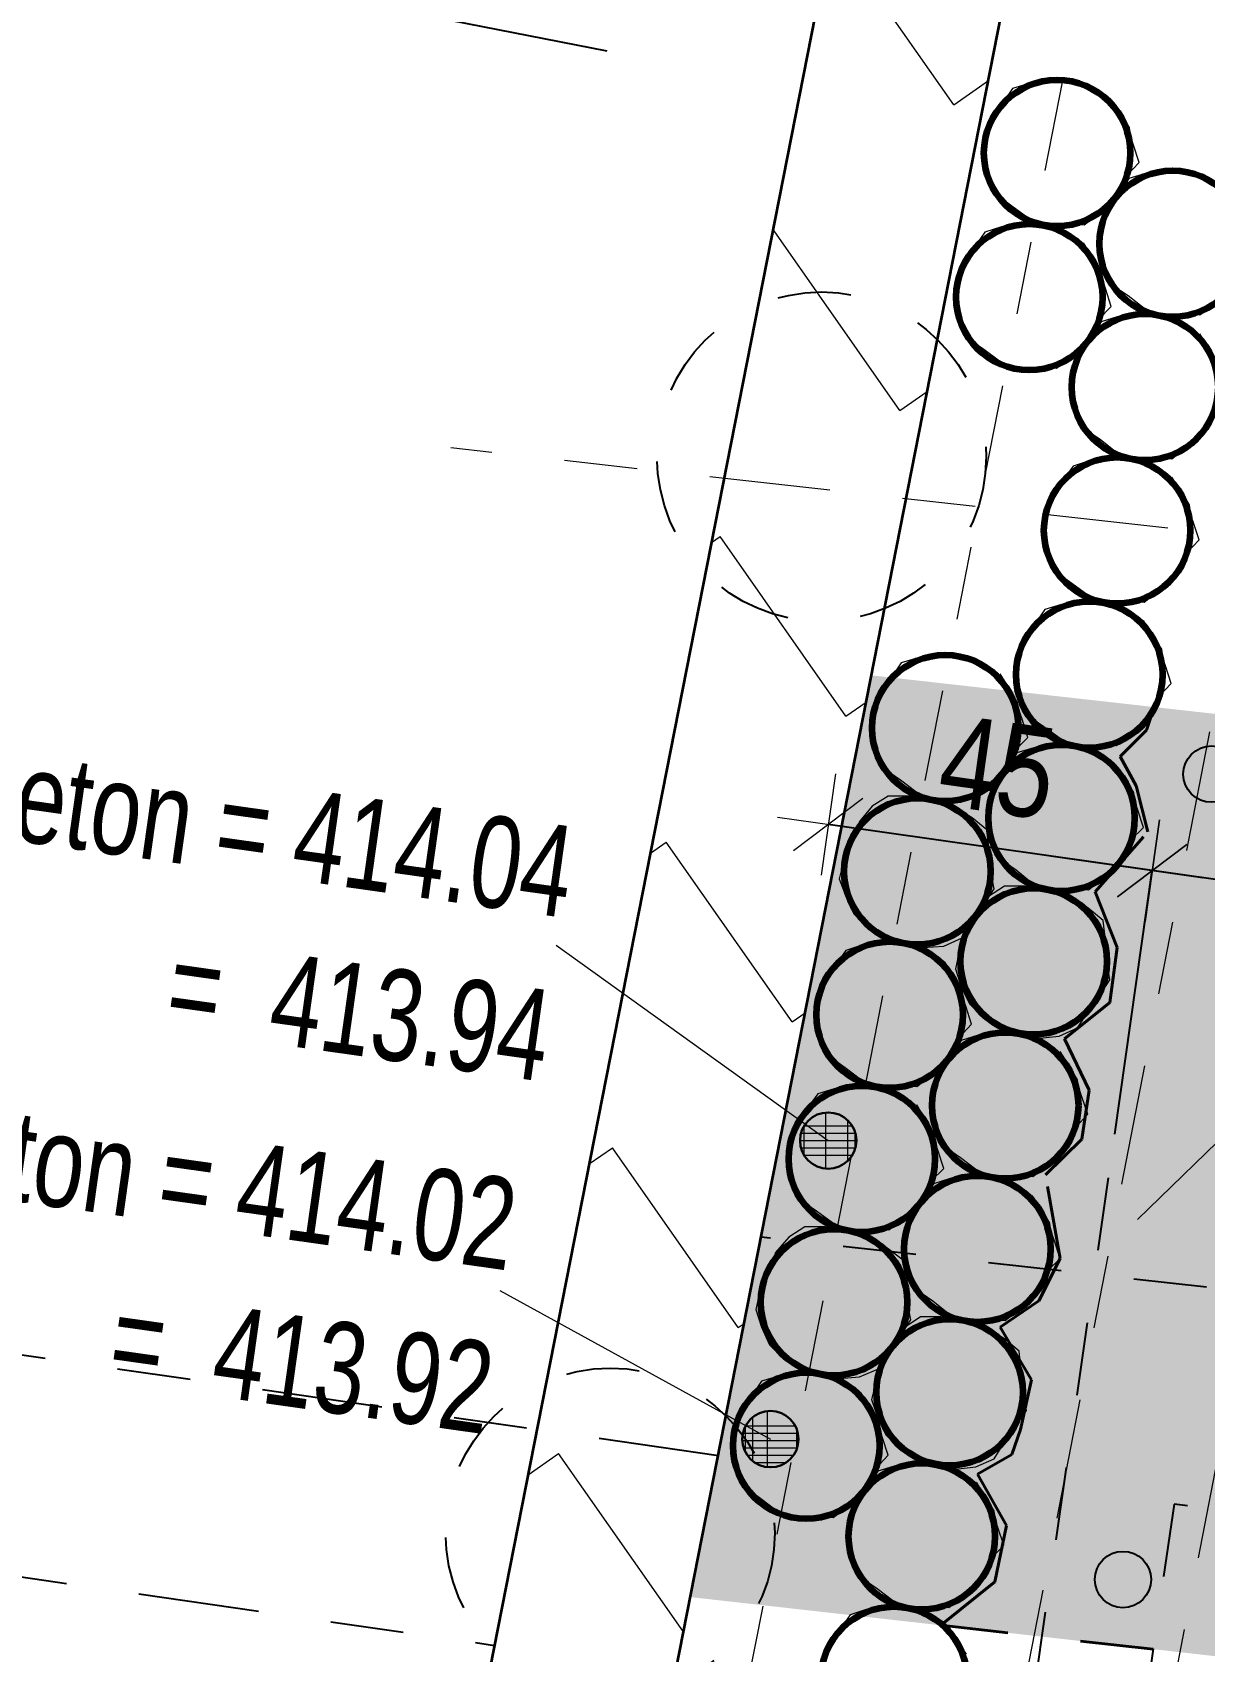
# Model space of a CAD drawing. Header units: metres. Extents: x 2681086.2 to 2681125.9, y 1225431.9 to 1225460.7.
# Drawn here: x 2681094.461 to 2681096.064, y 1225446.319 to 1225448.533 of the extents above; entities that cross this region are included whole.
import ezdxf

# ---------------------------------------------------------------- set-up
doc = ezdxf.new("R2010")
doc.units = ezdxf.units.M
doc.header["$PDMODE"] = 65
for name, pattern in [('ALL_S17', [0.025, 0, -0.025]), ('AUSGEZOGEN', [0]), ('GETRENNT2_S10', [0.255, 0.125, -0.065, 0, -0.065]), ('STRICHLINIE_S4', [0.165, 0.125, -0.04]), ('STRICHPUNKT2_S11', [0.245, 0.165, -0.04, 0, -0.04]), ('VERDECKT2_S2', [0.09, 0.05, -0.04])]:
    doc.linetypes.add(name, pattern=pattern)
for name, color, linetype, lineweight in [('__4Kan_Schmutz_proj_Schraffur', 11, 'AUSGEZOGEN', 13), ('Beton Ansicht', 252, 'AUSGEZOGEN', 25), ('Beton geschnitten', 8, 'AUSGEZOGEN', 25), ('Beton verdeckt hinten', 252, 'GETRENNT2_S10', 18), ('Beton verdeckt vorne', 252, 'STRICHLINIE_S4', 25), ('Design', 250, 'AUSGEZOGEN', 18), ('Standard', 7, 'AUSGEZOGEN', 13), ('Vermassung Schnitte', 7, 'AUSGEZOGEN', 18)]:
    doc.layers.add(name, color=color, linetype=linetype, lineweight=lineweight)
doc.styles.add('ARIAL', font='arial.ttf')
doc.dimstyles.new('DIMSTYLE_3', dxfattribs={"dimtxt": 0.125, "dimasz": 0.25, "dimexe": 0, "dimexo": 0, "dimgap": 0.0625, "dimtad": 2, "dimrnd": 0.005, "dimzin": 4, "dimdsep": 46, "dimtxsty": 'ARIAL', "dimblk1": 'ALL_ML_PFEIL', "dimblk2": 'ALL_ML_PFEIL', "dimsah": 1, "dimcen": 0, "dimclrd": 7, "dimclre": 7, "dimclrt": 7, "dimadec": 0, "dimazin": 0, "dimtfac": 1, "dimtdec": 0, "dimtix": 1, "dimtmove": 2, "dimatfit": 3, "dimfxl": 0, "dimtzin": 0, "dimlwd": 0, "dimlwe": 18, "dimarcsym": 0})
doc.dimstyles.new('DIMSTYLE_6', dxfattribs={"dimtxt": 0.125, "dimasz": 0.14, "dimexe": 0, "dimexo": 0, "dimgap": 0.0625, "dimtad": 2, "dimdec": 1, "dimlfac": 100, "dimrnd": 0.5, "dimzin": 4, "dimdsep": 46, "dimtxsty": 'ARIAL', "dimblk1": 'ALL_ML_STRICH', "dimblk2": 'ALL_ML_STRICH', "dimsah": 1, "dimcen": 0, "dimclrd": 7, "dimclre": 7, "dimclrt": 7, "dimadec": 0, "dimazin": 0, "dimtfac": 1, "dimtdec": 0, "dimtix": 1, "dimtmove": 2, "dimatfit": 3, "dimfxl": 0, "dimtzin": 0, "dimlwd": 0, "dimlwe": 18, "dimarcsym": 0})
pattern_1 = [(0, (2680800.786, 1224999.838), (0, 0.01), []), (90, (2680800.786, 1224999.838), (-0.01, 0), [])]

# ---------------------------------------------------------------- blocks, each defined once
blk = doc.blocks.new('ALL_ML_PFEIL')
at = {"color": 0, "linetype": 'ByBlock', "lineweight": -2}
for p, q in [((0, -0.5), (0, 0.5)), ((0, 0), (-0.75, 0.1)), ((-0.75, -0.1), (-0.75, 0.1)), ((-1, 0), (0, 0)), ((0, 0), (-0.75, -0.1))]:
    blk.add_line(p, q, dxfattribs=at)
blk = doc.blocks.new('*D5')
at = {"layer": 'DEFPOINTS', "color": 7, "linetype": 'AUSGEZOGEN', "lineweight": 18, "transparency": 16777216}
for p in [(2681093.875, 1225448.777), (2681092.824, 1225443.38), (2681094.696, 1225443.012)]:
    blk.add_point(p, dxfattribs=at)
at = {"layer": 'Vermassung Schnitte', "color": 7, "linetype": 'AUSGEZOGEN', "lineweight": -2, "transparency": 16777216}
for p, q in [((2681092.824, 1225443.38), (2681093.885, 1225448.775)), ((2681095.247, 1225448.507), (2681093.885, 1225448.775)), ((2681094.696, 1225443.012), (2681092.824, 1225443.38))]:
    blk.add_line(p, q, dxfattribs=at)
at = {"layer": 'Vermassung Schnitte', "color": 7, "linetype": 'AUSGEZOGEN', "lineweight": 18, "transparency": 16777216, "xscale": 0.25, "yscale": 0.25, "zscale": 0.25}
for p, rotation in [((2681093.885, 1225448.775), 78.8781), ((2681092.824, 1225443.38), 258.8781)]:
    blk.add_blockref('ALL_ML_PFEIL', p, dxfattribs=dict(at, rotation=rotation))
at = {"layer": 'Vermassung Schnitte', "color": 7, "linetype": 'AUSGEZOGEN', "lineweight": 18, "transparency": 16777216, "insert": (2681093.248, 1225446.106), "char_height": 0.125, "width": 0.4, "attachment_point": 5, "rotation": 78.8777, "style": 'ARIAL'}
blk.add_mtext('\\W0.80;\\A1;{\\A1;{5.50\\H0.082500;\\S^ ;}}', dxfattribs=at)
blk = doc.blocks.new('ALL_ML_STRICH')
at = {"color": 0, "linetype": 'ByBlock', "lineweight": -2}
for p, q in [((0, -0.5), (0, 0.5)), ((-0.3, -0.3), (0.3, 0.3)), ((-1, 0), (0.5, 0))]:
    blk.add_line(p, q, dxfattribs=at)
blk = doc.blocks.new('*D133')
at = {"layer": 'DEFPOINTS', "color": 7, "linetype": 'AUSGEZOGEN', "lineweight": 18, "transparency": 16777216}
for p in [(2681096.585, 1225447.303), (2681095.932, 1225446.967), (2681096.526, 1225446.883)]:
    blk.add_point(p, dxfattribs=at)
at = {"layer": 'Vermassung Schnitte', "color": 7, "linetype": 'AUSGEZOGEN', "lineweight": -2, "transparency": 16777216}
for p, q in [((2681095.941, 1225447.027), (2681095.992, 1225447.387)), ((2681096.585, 1225447.303), (2681095.992, 1225447.387)), ((2681096.539, 1225446.976), (2681096.585, 1225447.303))]:
    blk.add_line(p, q, dxfattribs=at)
at = {"layer": 'Vermassung Schnitte', "color": 7, "linetype": 'AUSGEZOGEN', "lineweight": 18, "transparency": 16777216, "xscale": 0.14, "yscale": 0.14, "zscale": 0.14}
for p, rotation in [((2681095.992, 1225447.387), 171.9481), ((2681096.585, 1225447.303), 351.9481)]:
    blk.add_blockref('ALL_ML_STRICH', p, dxfattribs=dict(at, rotation=rotation))
at = {"layer": 'Vermassung Schnitte', "color": 7, "linetype": 'AUSGEZOGEN', "lineweight": 18, "transparency": 16777216, "insert": (2681096.3, 1225447.454), "char_height": 0.125, "width": 0.4, "attachment_point": 5, "rotation": 351.9461, "style": 'ARIAL'}
blk.add_mtext('\\W0.80;\\A1;{\\A1;{60\\H0.082500;\\S^ ;}}', dxfattribs=at)
blk = doc.blocks.new('*D134')
at = {"layer": 'DEFPOINTS', "color": 7, "linetype": 'AUSGEZOGEN', "lineweight": 18, "transparency": 16777216}
for p in [(2681095.992, 1225447.387), (2681095.489, 1225447.03), (2681095.932, 1225446.967)]:
    blk.add_point(p, dxfattribs=at)
at = {"layer": 'Vermassung Schnitte', "color": 7, "linetype": 'AUSGEZOGEN', "lineweight": -2, "transparency": 16777216}
for p, q in [((2681095.549, 1225447.45), (2681095.549, 1225447.45)), ((2681095.992, 1225447.387), (2681095.549, 1225447.45)), ((2681095.941, 1225447.027), (2681095.992, 1225447.387))]:
    blk.add_line(p, q, dxfattribs=at)
at = {"layer": 'Vermassung Schnitte', "color": 7, "linetype": 'AUSGEZOGEN', "lineweight": 18, "transparency": 16777216, "xscale": 0.14, "yscale": 0.14, "zscale": 0.14}
for p, rotation in [((2681095.549, 1225447.45), 171.9481), ((2681095.992, 1225447.387), 351.9481)]:
    blk.add_blockref('ALL_ML_STRICH', p, dxfattribs=dict(at, rotation=rotation))
at = {"layer": 'Vermassung Schnitte', "color": 7, "linetype": 'AUSGEZOGEN', "lineweight": 18, "transparency": 16777216, "insert": (2681095.781, 1225447.528), "char_height": 0.125, "width": 0.4, "attachment_point": 5, "rotation": 351.9461, "style": 'ARIAL'}
blk.add_mtext('\\W0.80;\\A1;{\\A1;{45\\H0.082500;\\S^ ;}}', dxfattribs=at)

msp = doc.modelspace()

# ---------------------------------------------------------------- hatches: boundary and pattern name
at = {"layer": '__4Kan_Schmutz_proj_Schraffur', "linetype": 'AUSGEZOGEN', "lineweight": 25, "transparency": 33554687}
h = msp.add_hatch(color=254, dxfattribs=at)
h.paths.add_polyline_path([(2681100.281, 1225437.584), (2681101.461, 1225445.709), (2681101.646, 1225446.977), (2681095.608, 1225447.654), (2681095.361, 1225446.394), (2681096.987, 1225446.211), (2681096.011, 1225439.495), (2681093.741, 1225439.824), (2681093.364, 1225438.585)])
h.paths.add_polyline_path([(2681099.475, 1225438.994), (2681097.001, 1225439.352), (2681097.981, 1225446.1), (2681100.467, 1225445.821)], flags=16)
at = {"layer": 'Beton Ansicht', "linetype": 'AUSGEZOGEN', "lineweight": 13, "transparency": 33554687}
h = msp.add_hatch(dxfattribs=at)
h.set_pattern_fill('MUSTER', color=251, scale=0.3, angle=35, style=0, pattern_type=2)
h.set_pattern_definition([(35, (2680800.933, 1225000.674), (0.07367268, 0.41781854), [0.3, -0.3]), (125, (2680800.933, 1225000.674), (-0.41781854, 0.07367268), [0.3, -0.3])])
h.paths.add_polyline_path([(2681091.008, 1225436.059), (2681090.965, 1225435.762), (2681092.44, 1225435.552), (2681094.664, 1225442.852), (2681096.816, 1225453.797), (2681096.601, 1225453.994), (2681094.516, 1225443.396), (2681092.228, 1225435.885)], flags=0)
at = {"layer": 'Standard', "linetype": 'AUSGEZOGEN', "lineweight": 40, "transparency": 33554687}
for points in [[(2681096.067, 1225447.481), (2681096.069, 1225447.481), (2681096.072, 1225447.481), (2681096.074, 1225447.481), (2681096.077, 1225447.481), (2681096.079, 1225447.481), (2681096.081, 1225447.482), (2681096.084, 1225447.482), (2681096.086, 1225447.483), (2681096.088, 1225447.484), (2681096.09, 1225447.485), (2681096.093, 1225447.486), (2681096.095, 1225447.488), (2681096.097, 1225447.489), (2681096.098, 1225447.491), (2681096.1, 1225447.492), (2681096.102, 1225447.494), (2681096.103, 1225447.496), (2681096.105, 1225447.498), (2681096.106, 1225447.5), (2681096.107, 1225447.502), (2681096.108, 1225447.504), (2681096.109, 1225447.506), (2681096.11, 1225447.509), (2681096.11, 1225447.511), (2681096.111, 1225447.514), (2681096.111, 1225447.516), (2681096.111, 1225447.518), (2681096.111, 1225447.521), (2681096.111, 1225447.523), (2681096.111, 1225447.526), (2681096.11, 1225447.528), (2681096.109, 1225447.53), (2681096.109, 1225447.533), (2681096.108, 1225447.535), (2681096.107, 1225447.537), (2681096.105, 1225447.539), (2681096.104, 1225447.541), (2681096.103, 1225447.543), (2681096.101, 1225447.545), (2681096.099, 1225447.547), (2681096.098, 1225447.548), (2681096.096, 1225447.55), (2681096.094, 1225447.551), (2681096.092, 1225447.552), (2681096.09, 1225447.554), (2681096.087, 1225447.555), (2681096.085, 1225447.555), (2681096.083, 1225447.556), (2681096.081, 1225447.557), (2681096.078, 1225447.557), (2681096.076, 1225447.557), (2681096.073, 1225447.558), (2681096.071, 1225447.558), (2681096.069, 1225447.557), (2681096.066, 1225447.557), (2681096.064, 1225447.557), (2681096.061, 1225447.556), (2681096.059, 1225447.555), (2681096.057, 1225447.554), (2681096.055, 1225447.553), (2681096.053, 1225447.552), (2681096.051, 1225447.551), (2681096.049, 1225447.549), (2681096.047, 1225447.548), (2681096.045, 1225447.546), (2681096.043, 1225447.544), (2681096.042, 1225447.542), (2681096.041, 1225447.54), (2681096.039, 1225447.538), (2681096.038, 1225447.536), (2681096.037, 1225447.534), (2681096.036, 1225447.532), (2681096.036, 1225447.529), (2681096.035, 1225447.527), (2681096.035, 1225447.525), (2681096.034, 1225447.522), (2681096.034, 1225447.52), (2681096.034, 1225447.517), (2681096.034, 1225447.515), (2681096.035, 1225447.513), (2681096.035, 1225447.51), (2681096.036, 1225447.508), (2681096.037, 1225447.506), (2681096.037, 1225447.503), (2681096.039, 1225447.501), (2681096.04, 1225447.499), (2681096.041, 1225447.497), (2681096.042, 1225447.495), (2681096.044, 1225447.493), (2681096.046, 1225447.492), (2681096.048, 1225447.49), (2681096.049, 1225447.488), (2681096.051, 1225447.487), (2681096.053, 1225447.486), (2681096.056, 1225447.485), (2681096.058, 1225447.484), (2681096.06, 1225447.483), (2681096.062, 1225447.482), (2681096.065, 1225447.481)], [(2681095.947, 1225446.38), (2681095.949, 1225446.38), (2681095.952, 1225446.379), (2681095.954, 1225446.379), (2681095.956, 1225446.38), (2681095.959, 1225446.38), (2681095.961, 1225446.38), (2681095.964, 1225446.381), (2681095.966, 1225446.382), (2681095.968, 1225446.383), (2681095.97, 1225446.384), (2681095.972, 1225446.385), (2681095.974, 1225446.386), (2681095.976, 1225446.388), (2681095.978, 1225446.389), (2681095.98, 1225446.391), (2681095.982, 1225446.393), (2681095.983, 1225446.395), (2681095.984, 1225446.397), (2681095.986, 1225446.399), (2681095.987, 1225446.401), (2681095.988, 1225446.403), (2681095.989, 1225446.405), (2681095.989, 1225446.408), (2681095.99, 1225446.41), (2681095.99, 1225446.412), (2681095.991, 1225446.415), (2681095.991, 1225446.417), (2681095.991, 1225446.42), (2681095.991, 1225446.422), (2681095.99, 1225446.424), (2681095.99, 1225446.427), (2681095.989, 1225446.429), (2681095.988, 1225446.431), (2681095.987, 1225446.434), (2681095.986, 1225446.436), (2681095.985, 1225446.438), (2681095.984, 1225446.44), (2681095.982, 1225446.442), (2681095.981, 1225446.444), (2681095.979, 1225446.445), (2681095.977, 1225446.447), (2681095.976, 1225446.449), (2681095.974, 1225446.45), (2681095.972, 1225446.451), (2681095.969, 1225446.452), (2681095.967, 1225446.453), (2681095.965, 1225446.454), (2681095.963, 1225446.455), (2681095.96, 1225446.456), (2681095.958, 1225446.456), (2681095.956, 1225446.456), (2681095.953, 1225446.456), (2681095.951, 1225446.456), (2681095.948, 1225446.456), (2681095.946, 1225446.456), (2681095.944, 1225446.455), (2681095.941, 1225446.455), (2681095.939, 1225446.454), (2681095.937, 1225446.453), (2681095.935, 1225446.452), (2681095.932, 1225446.451), (2681095.93, 1225446.449), (2681095.928, 1225446.448), (2681095.927, 1225446.446), (2681095.925, 1225446.445), (2681095.923, 1225446.443), (2681095.922, 1225446.441), (2681095.92, 1225446.439), (2681095.919, 1225446.437), (2681095.918, 1225446.435), (2681095.917, 1225446.433), (2681095.916, 1225446.431), (2681095.915, 1225446.428), (2681095.915, 1225446.426), (2681095.914, 1225446.423), (2681095.914, 1225446.421), (2681095.914, 1225446.419), (2681095.914, 1225446.416), (2681095.914, 1225446.414), (2681095.914, 1225446.411), (2681095.915, 1225446.409), (2681095.916, 1225446.407), (2681095.916, 1225446.404), (2681095.917, 1225446.402), (2681095.918, 1225446.4), (2681095.92, 1225446.398), (2681095.921, 1225446.396), (2681095.922, 1225446.394), (2681095.924, 1225446.392), (2681095.926, 1225446.39), (2681095.927, 1225446.389), (2681095.929, 1225446.387), (2681095.931, 1225446.386), (2681095.933, 1225446.385), (2681095.935, 1225446.383), (2681095.938, 1225446.382), (2681095.94, 1225446.382), (2681095.942, 1225446.381), (2681095.944, 1225446.38)]]:
    msp.add_hatch(color=94, dxfattribs=at).paths.add_polyline_path(points)
at = {"layer": 'Standard', "linetype": 'AUSGEZOGEN', "lineweight": 13, "transparency": 33554687}
h = msp.add_hatch(dxfattribs=at)
h.set_pattern_fill('SCHRAFFUR_10', scale=0.05, style=0, pattern_type=2)
h.set_pattern_definition(pattern_1)
h.paths.add_polyline_path([(2681095.544, 1225446.98), (2681095.546, 1225446.979), (2681095.549, 1225446.979), (2681095.551, 1225446.979), (2681095.553, 1225446.979), (2681095.556, 1225446.98), (2681095.558, 1225446.98), (2681095.561, 1225446.981), (2681095.563, 1225446.982), (2681095.565, 1225446.983), (2681095.567, 1225446.984), (2681095.569, 1225446.985), (2681095.571, 1225446.986), (2681095.573, 1225446.988), (2681095.575, 1225446.989), (2681095.577, 1225446.991), (2681095.578, 1225446.993), (2681095.58, 1225446.994), (2681095.581, 1225446.996), (2681095.583, 1225446.999), (2681095.584, 1225447.001), (2681095.585, 1225447.003), (2681095.586, 1225447.005), (2681095.586, 1225447.007), (2681095.587, 1225447.01), (2681095.587, 1225447.012), (2681095.588, 1225447.015), (2681095.588, 1225447.017), (2681095.588, 1225447.019), (2681095.588, 1225447.022), (2681095.587, 1225447.024), (2681095.587, 1225447.027), (2681095.586, 1225447.029), (2681095.585, 1225447.031), (2681095.584, 1225447.033), (2681095.583, 1225447.036), (2681095.582, 1225447.038), (2681095.581, 1225447.04), (2681095.579, 1225447.042), (2681095.578, 1225447.043), (2681095.576, 1225447.045), (2681095.574, 1225447.047), (2681095.573, 1225447.048), (2681095.571, 1225447.05), (2681095.568, 1225447.051), (2681095.566, 1225447.052), (2681095.564, 1225447.053), (2681095.562, 1225447.054), (2681095.56, 1225447.055), (2681095.557, 1225447.055), (2681095.555, 1225447.056), (2681095.552, 1225447.056), (2681095.55, 1225447.056), (2681095.548, 1225447.056), (2681095.545, 1225447.056), (2681095.543, 1225447.056), (2681095.54, 1225447.055), (2681095.538, 1225447.054), (2681095.536, 1225447.054), (2681095.534, 1225447.053), (2681095.531, 1225447.052), (2681095.529, 1225447.051), (2681095.527, 1225447.049), (2681095.525, 1225447.048), (2681095.524, 1225447.046), (2681095.522, 1225447.045), (2681095.52, 1225447.043), (2681095.519, 1225447.041), (2681095.517, 1225447.039), (2681095.516, 1225447.037), (2681095.515, 1225447.035), (2681095.514, 1225447.033), (2681095.513, 1225447.03), (2681095.512, 1225447.028), (2681095.512, 1225447.026), (2681095.511, 1225447.023), (2681095.511, 1225447.021), (2681095.511, 1225447.018), (2681095.511, 1225447.016), (2681095.511, 1225447.014), (2681095.511, 1225447.011), (2681095.512, 1225447.009), (2681095.513, 1225447.007), (2681095.513, 1225447.004), (2681095.514, 1225447.002), (2681095.515, 1225447), (2681095.516, 1225446.998), (2681095.518, 1225446.996), (2681095.519, 1225446.994), (2681095.521, 1225446.992), (2681095.522, 1225446.99), (2681095.524, 1225446.989), (2681095.526, 1225446.987), (2681095.528, 1225446.986), (2681095.53, 1225446.984), (2681095.532, 1225446.983), (2681095.534, 1225446.982), (2681095.537, 1225446.981), (2681095.539, 1225446.981), (2681095.541, 1225446.98)], flags=0)
h = msp.add_hatch(dxfattribs=at)
h.set_pattern_fill('SCHRAFFUR_10', scale=0.05, style=0, pattern_type=2)
h.set_pattern_definition(pattern_1)
h.paths.add_polyline_path([(2681095.464, 1225446.572), (2681095.466, 1225446.572), (2681095.469, 1225446.572), (2681095.471, 1225446.572), (2681095.474, 1225446.572), (2681095.476, 1225446.572), (2681095.478, 1225446.573), (2681095.481, 1225446.573), (2681095.483, 1225446.574), (2681095.485, 1225446.575), (2681095.487, 1225446.576), (2681095.49, 1225446.577), (2681095.492, 1225446.579), (2681095.494, 1225446.58), (2681095.495, 1225446.582), (2681095.497, 1225446.583), (2681095.499, 1225446.585), (2681095.5, 1225446.587), (2681095.502, 1225446.589), (2681095.503, 1225446.591), (2681095.504, 1225446.593), (2681095.505, 1225446.595), (2681095.506, 1225446.598), (2681095.507, 1225446.6), (2681095.507, 1225446.602), (2681095.508, 1225446.605), (2681095.508, 1225446.607), (2681095.508, 1225446.609), (2681095.508, 1225446.612), (2681095.508, 1225446.614), (2681095.507, 1225446.617), (2681095.507, 1225446.619), (2681095.506, 1225446.621), (2681095.506, 1225446.624), (2681095.505, 1225446.626), (2681095.504, 1225446.628), (2681095.502, 1225446.63), (2681095.501, 1225446.632), (2681095.5, 1225446.634), (2681095.498, 1225446.636), (2681095.496, 1225446.638), (2681095.495, 1225446.639), (2681095.493, 1225446.641), (2681095.491, 1225446.642), (2681095.489, 1225446.644), (2681095.487, 1225446.645), (2681095.484, 1225446.646), (2681095.482, 1225446.647), (2681095.48, 1225446.647), (2681095.478, 1225446.648), (2681095.475, 1225446.648), (2681095.473, 1225446.649), (2681095.47, 1225446.649), (2681095.468, 1225446.649), (2681095.465, 1225446.648), (2681095.463, 1225446.648), (2681095.461, 1225446.648), (2681095.458, 1225446.647), (2681095.456, 1225446.646), (2681095.454, 1225446.645), (2681095.452, 1225446.644), (2681095.45, 1225446.643), (2681095.448, 1225446.642), (2681095.446, 1225446.64), (2681095.444, 1225446.639), (2681095.442, 1225446.637), (2681095.44, 1225446.635), (2681095.439, 1225446.633), (2681095.437, 1225446.631), (2681095.436, 1225446.629), (2681095.435, 1225446.627), (2681095.434, 1225446.625), (2681095.433, 1225446.623), (2681095.433, 1225446.62), (2681095.432, 1225446.618), (2681095.432, 1225446.616), (2681095.431, 1225446.613), (2681095.431, 1225446.611), (2681095.431, 1225446.609), (2681095.431, 1225446.606), (2681095.432, 1225446.604), (2681095.432, 1225446.601), (2681095.433, 1225446.599), (2681095.434, 1225446.597), (2681095.434, 1225446.594), (2681095.436, 1225446.592), (2681095.437, 1225446.59), (2681095.438, 1225446.588), (2681095.439, 1225446.586), (2681095.441, 1225446.584), (2681095.443, 1225446.583), (2681095.444, 1225446.581), (2681095.446, 1225446.58), (2681095.448, 1225446.578), (2681095.45, 1225446.577), (2681095.453, 1225446.576), (2681095.455, 1225446.575), (2681095.457, 1225446.574), (2681095.459, 1225446.573), (2681095.462, 1225446.573)], flags=0)

# ---------------------------------------------------------------- linework, layer by layer
at = {"layer": 'Beton Ansicht', "color": 251, "linetype": 'AUSGEZOGEN', "lineweight": 35, "transparency": 33554687}
for p, q in [((2681096.601, 1225453.994), (2681094.516, 1225443.396)), ((2681094.664, 1225442.852), (2681096.816, 1225453.797))]:
    msp.add_line(p, q, dxfattribs=at)
at = {"layer": 'Beton Ansicht', "color": 251, "linetype": 'VERDECKT2_S2', "lineweight": 25, "transparency": 33554687}
for centre in [(2681095.54, 1225447.953), (2681095.251, 1225446.482)]:
    msp.add_circle(centre, 0.225, dxfattribs=at)
at = {"layer": 'Beton geschnitten', "color": 7, "linetype": 'ALL_S17', "lineweight": 25, "transparency": 33554687}
for p, q in [((2681095.225, 1225445.7), (2681095.485, 1225447.029)), ((2681108.389, 1225445.436), (2681095.457, 1225446.886)), ((2681096.022, 1225446.521), (2681095.889, 1225445.605)), ((2681096.022, 1225446.521), (2681095.889, 1225445.605)), ((2681108.363, 1225445.137), (2681096.022, 1225446.521))]:
    msp.add_line(p, q, dxfattribs=at)
at = {"layer": 'Beton verdeckt hinten', "color": 251, "linetype": 'STRICHPUNKT2_S11', "lineweight": 25, "transparency": 33554687}
for p, q in [((2681095.399, 1225446.587), (2681093.269, 1225446.895)), ((2681093.226, 1225446.598), (2681095.093, 1225446.328))]:
    msp.add_line(p, q, dxfattribs=at)
at = {"layer": 'Beton verdeckt vorne', "color": 7, "linetype": 'VERDECKT2_S2', "lineweight": 25, "transparency": 33554687}
msp.add_line((2681095.932, 1225446.967), (2681094.797, 1225439.151), dxfattribs=at)
at = {"layer": 'Design', "color": 200, "linetype": 'GETRENNT2_S10', "lineweight": 18, "transparency": 33554687}
msp.add_line((2681094.78, 1225442.923), (2681096.914, 1225453.778), dxfattribs=at)
at = {"layer": 'Design', "color": 7, "linetype": 'AUSGEZOGEN', "lineweight": 13, "transparency": 33554687}
for p, q in [((2681097.461, 1225448.361), (2681095.972, 1225446.91)), ((2681095.177, 1225447.285), (2681095.549, 1225447.018)), ((2681095.1, 1225446.813), (2681095.47, 1225446.61))]:
    msp.add_line(p, q, dxfattribs=at)
at = {"layer": 'Design', "color": 7, "linetype": 'VERDECKT2_S2', "lineweight": 13, "transparency": 33554687}
for points in [[(2681095.957, 1225448.337), (2681095.974, 1225448.355), (2681095.966, 1225448.38), (2681095.958, 1225448.402), (2681095.946, 1225448.424), (2681095.929, 1225448.445), (2681095.906, 1225448.458), (2681095.879, 1225448.464), (2681095.851, 1225448.467), (2681095.824, 1225448.463), (2681095.801, 1225448.456), (2681095.786, 1225448.434), (2681095.77, 1225448.415), (2681095.764, 1225448.388), (2681095.76, 1225448.361), (2681095.765, 1225448.335), (2681095.778, 1225448.312), (2681095.8, 1225448.296), (2681095.822, 1225448.28), (2681095.846, 1225448.27), (2681095.872, 1225448.271), (2681095.899, 1225448.27), (2681095.919, 1225448.285), (2681095.937, 1225448.305), (2681095.952, 1225448.326), (2681095.964, 1225448.349), (2681095.964, 1225448.376), (2681095.961, 1225448.403), (2681095.948, 1225448.423), (2681095.936, 1225448.441)], [(2681096.065, 1225448.334), (2681096.037, 1225448.341), (2681096.009, 1225448.343), (2681095.983, 1225448.34), (2681095.96, 1225448.333), (2681095.945, 1225448.311), (2681095.929, 1225448.291), (2681095.922, 1225448.265), (2681095.919, 1225448.238), (2681095.923, 1225448.212), (2681095.937, 1225448.188), (2681095.959, 1225448.173), (2681095.98, 1225448.157), (2681096.005, 1225448.146), (2681096.031, 1225448.148), (2681096.057, 1225448.147), (2681096.078, 1225448.162)], [(2681095.919, 1225448.141), (2681095.936, 1225448.158), (2681095.928, 1225448.183), (2681095.92, 1225448.206), (2681095.908, 1225448.228), (2681095.891, 1225448.249), (2681095.868, 1225448.261), (2681095.841, 1225448.268), (2681095.812, 1225448.27), (2681095.786, 1225448.267), (2681095.763, 1225448.26), (2681095.748, 1225448.238), (2681095.732, 1225448.218), (2681095.726, 1225448.192), (2681095.722, 1225448.165), (2681095.727, 1225448.139), (2681095.74, 1225448.115), (2681095.762, 1225448.1), (2681095.783, 1225448.084), (2681095.808, 1225448.073), (2681095.834, 1225448.075), (2681095.861, 1225448.074), (2681095.881, 1225448.089), (2681095.899, 1225448.109), (2681095.914, 1225448.13), (2681095.926, 1225448.153), (2681095.925, 1225448.179), (2681095.923, 1225448.206), (2681095.91, 1225448.226), (2681095.898, 1225448.245)], [(2681096.066, 1225448.105), (2681096.05, 1225448.126), (2681096.026, 1225448.138), (2681095.999, 1225448.145), (2681095.971, 1225448.147), (2681095.944, 1225448.144), (2681095.922, 1225448.137), (2681095.906, 1225448.114), (2681095.89, 1225448.095), (2681095.884, 1225448.069), (2681095.881, 1225448.041), (2681095.885, 1225448.015), (2681095.898, 1225447.992), (2681095.921, 1225447.977), (2681095.942, 1225447.96), (2681095.967, 1225447.95), (2681095.993, 1225447.952), (2681096.019, 1225447.95), (2681096.039, 1225447.966), (2681096.057, 1225447.986), (2681096.072, 1225448.006)], [(2681096.068, 1225448.103), (2681096.057, 1225448.121)], [(2681096.039, 1225447.821), (2681096.056, 1225447.839), (2681096.048, 1225447.864), (2681096.04, 1225447.886), (2681096.028, 1225447.908), (2681096.012, 1225447.929), (2681095.988, 1225447.942), (2681095.961, 1225447.948), (2681095.933, 1225447.951), (2681095.906, 1225447.947), (2681095.884, 1225447.94), (2681095.868, 1225447.918), (2681095.852, 1225447.899), (2681095.846, 1225447.872), (2681095.842, 1225447.845), (2681095.847, 1225447.819), (2681095.86, 1225447.796), (2681095.882, 1225447.78), (2681095.904, 1225447.764), (2681095.929, 1225447.754), (2681095.955, 1225447.755), (2681095.981, 1225447.754), (2681096.001, 1225447.77), (2681096.019, 1225447.789), (2681096.034, 1225447.81), (2681096.046, 1225447.833), (2681096.046, 1225447.86), (2681096.043, 1225447.887), (2681096.03, 1225447.907), (2681096.019, 1225447.925)], [(2681096.001, 1225447.625), (2681096.018, 1225447.643), (2681096.01, 1225447.667), (2681096.002, 1225447.69), (2681095.99, 1225447.712), (2681095.973, 1225447.733), (2681095.95, 1225447.745), (2681095.923, 1225447.752), (2681095.895, 1225447.754), (2681095.868, 1225447.751), (2681095.845, 1225447.744), (2681095.83, 1225447.722), (2681095.814, 1225447.702), (2681095.808, 1225447.676), (2681095.804, 1225447.649), (2681095.809, 1225447.623), (2681095.822, 1225447.599), (2681095.844, 1225447.584), (2681095.866, 1225447.568), (2681095.89, 1225447.557), (2681095.916, 1225447.559), (2681095.943, 1225447.558), (2681095.963, 1225447.573), (2681095.981, 1225447.593), (2681095.996, 1225447.614), (2681096.008, 1225447.637), (2681096.008, 1225447.664), (2681096.005, 1225447.69), (2681095.992, 1225447.71), (2681095.98, 1225447.729)], [(2681095.805, 1225447.552), (2681095.822, 1225447.569), (2681095.814, 1225447.594), (2681095.806, 1225447.617), (2681095.794, 1225447.639), (2681095.777, 1225447.66), (2681095.754, 1225447.672), (2681095.726, 1225447.679), (2681095.698, 1225447.681), (2681095.672, 1225447.678), (2681095.649, 1225447.671), (2681095.634, 1225447.649), (2681095.618, 1225447.629), (2681095.611, 1225447.603), (2681095.608, 1225447.576), (2681095.613, 1225447.55), (2681095.626, 1225447.526), (2681095.648, 1225447.511), (2681095.669, 1225447.495), (2681095.694, 1225447.484), (2681095.72, 1225447.486), (2681095.747, 1225447.485), (2681095.767, 1225447.5), (2681095.785, 1225447.52), (2681095.8, 1225447.541), (2681095.811, 1225447.564), (2681095.811, 1225447.59), (2681095.808, 1225447.617), (2681095.796, 1225447.637), (2681095.784, 1225447.656)], [(2681095.963, 1225447.429), (2681095.98, 1225447.446), (2681095.972, 1225447.471), (2681095.964, 1225447.493), (2681095.952, 1225447.516), (2681095.935, 1225447.537), (2681095.912, 1225447.549), (2681095.885, 1225447.556), (2681095.856, 1225447.558), (2681095.83, 1225447.555), (2681095.807, 1225447.548), (2681095.792, 1225447.525), (2681095.776, 1225447.506), (2681095.77, 1225447.48), (2681095.766, 1225447.452), (2681095.771, 1225447.426), (2681095.784, 1225447.403), (2681095.806, 1225447.388), (2681095.827, 1225447.371), (2681095.852, 1225447.361), (2681095.878, 1225447.363), (2681095.905, 1225447.361), (2681095.925, 1225447.377), (2681095.943, 1225447.397), (2681095.958, 1225447.417), (2681095.97, 1225447.44), (2681095.969, 1225447.467), (2681095.967, 1225447.494), (2681095.954, 1225447.514), (2681095.942, 1225447.532)], [(2681095.753, 1225447.44), (2681095.737, 1225447.462), (2681095.714, 1225447.474), (2681095.687, 1225447.484), (2681095.659, 1225447.489), (2681095.631, 1225447.489), (2681095.609, 1225447.475), (2681095.592, 1225447.454), (2681095.583, 1225447.427), (2681095.571, 1225447.403), (2681095.564, 1225447.376), (2681095.573, 1225447.352), (2681095.584, 1225447.328), (2681095.602, 1225447.31), (2681095.626, 1225447.297), (2681095.652, 1225447.288), (2681095.679, 1225447.282), (2681095.707, 1225447.284), (2681095.732, 1225447.295), (2681095.746, 1225447.318), (2681095.761, 1225447.339), (2681095.776, 1225447.362), (2681095.771, 1225447.388), (2681095.769, 1225447.416), (2681095.766, 1225447.443), (2681095.746, 1225447.459), (2681095.723, 1225447.473), (2681095.697, 1225447.481), (2681095.684, 1225447.485)], [(2681095.911, 1225447.317), (2681095.895, 1225447.339), (2681095.872, 1225447.35), (2681095.845, 1225447.361), (2681095.818, 1225447.366), (2681095.79, 1225447.366), (2681095.767, 1225447.351), (2681095.75, 1225447.33), (2681095.741, 1225447.304), (2681095.729, 1225447.28), (2681095.723, 1225447.253), (2681095.731, 1225447.228), (2681095.742, 1225447.205), (2681095.76, 1225447.187), (2681095.785, 1225447.174), (2681095.811, 1225447.165), (2681095.838, 1225447.158), (2681095.865, 1225447.161), (2681095.89, 1225447.172), (2681095.905, 1225447.195), (2681095.92, 1225447.216), (2681095.934, 1225447.238), (2681095.93, 1225447.265), (2681095.928, 1225447.292), (2681095.925, 1225447.319), (2681095.904, 1225447.336), (2681095.881, 1225447.35), (2681095.855, 1225447.357), (2681095.842, 1225447.362)], [(2681095.728, 1225447.159), (2681095.745, 1225447.177), (2681095.737, 1225447.202), (2681095.729, 1225447.224), (2681095.717, 1225447.246), (2681095.701, 1225447.267), (2681095.677, 1225447.28), (2681095.65, 1225447.286), (2681095.622, 1225447.289), (2681095.595, 1225447.285), (2681095.573, 1225447.278), (2681095.557, 1225447.256), (2681095.541, 1225447.237), (2681095.535, 1225447.21), (2681095.532, 1225447.183), (2681095.536, 1225447.157), (2681095.55, 1225447.134), (2681095.572, 1225447.118), (2681095.593, 1225447.102), (2681095.618, 1225447.092), (2681095.644, 1225447.093), (2681095.67, 1225447.092), (2681095.69, 1225447.107), (2681095.708, 1225447.127), (2681095.723, 1225447.148), (2681095.735, 1225447.171), (2681095.735, 1225447.198), (2681095.732, 1225447.225), (2681095.719, 1225447.245), (2681095.708, 1225447.263)], [(2681095.887, 1225447.036), (2681095.904, 1225447.054), (2681095.896, 1225447.078), (2681095.888, 1225447.101), (2681095.876, 1225447.123), (2681095.859, 1225447.144), (2681095.836, 1225447.156), (2681095.808, 1225447.163), (2681095.78, 1225447.165), (2681095.754, 1225447.162), (2681095.731, 1225447.155), (2681095.716, 1225447.133), (2681095.7, 1225447.113), (2681095.693, 1225447.087), (2681095.69, 1225447.06), (2681095.695, 1225447.034), (2681095.708, 1225447.01), (2681095.73, 1225446.995), (2681095.751, 1225446.979), (2681095.776, 1225446.968), (2681095.802, 1225446.97), (2681095.829, 1225446.969), (2681095.849, 1225446.984), (2681095.867, 1225447.004), (2681095.882, 1225447.025), (2681095.893, 1225447.048), (2681095.893, 1225447.075), (2681095.89, 1225447.101), (2681095.878, 1225447.121), (2681095.866, 1225447.14)], [(2681095.69, 1225446.963), (2681095.707, 1225446.98), (2681095.699, 1225447.005), (2681095.691, 1225447.028), (2681095.679, 1225447.05), (2681095.663, 1225447.071), (2681095.639, 1225447.083), (2681095.612, 1225447.09), (2681095.584, 1225447.092), (2681095.557, 1225447.089), (2681095.535, 1225447.082), (2681095.519, 1225447.06), (2681095.503, 1225447.04), (2681095.497, 1225447.014), (2681095.493, 1225446.987), (2681095.498, 1225446.961), (2681095.511, 1225446.937), (2681095.533, 1225446.922), (2681095.555, 1225446.906), (2681095.58, 1225446.895), (2681095.606, 1225446.897), (2681095.632, 1225446.896), (2681095.652, 1225446.911), (2681095.67, 1225446.931), (2681095.685, 1225446.952), (2681095.697, 1225446.975), (2681095.697, 1225447.001), (2681095.694, 1225447.028), (2681095.681, 1225447.048), (2681095.67, 1225447.067)], [(2681095.849, 1225446.84), (2681095.866, 1225446.857), (2681095.858, 1225446.882), (2681095.85, 1225446.904), (2681095.838, 1225446.927), (2681095.821, 1225446.948), (2681095.798, 1225446.96), (2681095.77, 1225446.967), (2681095.742, 1225446.969), (2681095.716, 1225446.966), (2681095.693, 1225446.959), (2681095.678, 1225446.936), (2681095.662, 1225446.917), (2681095.655, 1225446.891), (2681095.652, 1225446.863), (2681095.657, 1225446.837), (2681095.67, 1225446.814), (2681095.692, 1225446.799), (2681095.713, 1225446.782), (2681095.738, 1225446.772), (2681095.764, 1225446.774), (2681095.791, 1225446.772), (2681095.811, 1225446.788), (2681095.829, 1225446.808), (2681095.844, 1225446.828), (2681095.855, 1225446.851), (2681095.855, 1225446.878), (2681095.852, 1225446.905), (2681095.84, 1225446.925), (2681095.828, 1225446.943)], [(2681095.638, 1225446.851), (2681095.623, 1225446.873), (2681095.599, 1225446.885), (2681095.572, 1225446.895), (2681095.545, 1225446.9), (2681095.517, 1225446.9), (2681095.495, 1225446.886), (2681095.477, 1225446.865), (2681095.469, 1225446.838), (2681095.456, 1225446.814), (2681095.45, 1225446.787), (2681095.458, 1225446.763), (2681095.469, 1225446.739), (2681095.487, 1225446.721), (2681095.512, 1225446.708), (2681095.538, 1225446.699), (2681095.565, 1225446.693), (2681095.592, 1225446.695), (2681095.618, 1225446.706), (2681095.632, 1225446.729), (2681095.647, 1225446.75), (2681095.662, 1225446.773), (2681095.657, 1225446.799), (2681095.655, 1225446.827), (2681095.652, 1225446.854), (2681095.631, 1225446.87), (2681095.609, 1225446.884), (2681095.582, 1225446.892), (2681095.569, 1225446.896)], [(2681095.797, 1225446.728), (2681095.781, 1225446.75), (2681095.758, 1225446.761), (2681095.731, 1225446.772), (2681095.703, 1225446.777), (2681095.675, 1225446.777), (2681095.653, 1225446.762), (2681095.636, 1225446.741), (2681095.627, 1225446.715), (2681095.615, 1225446.691), (2681095.608, 1225446.664), (2681095.617, 1225446.639), (2681095.628, 1225446.616), (2681095.646, 1225446.598), (2681095.67, 1225446.585), (2681095.696, 1225446.576), (2681095.723, 1225446.569), (2681095.751, 1225446.572), (2681095.776, 1225446.583), (2681095.79, 1225446.606), (2681095.805, 1225446.627), (2681095.82, 1225446.649), (2681095.815, 1225446.676), (2681095.813, 1225446.703), (2681095.81, 1225446.73), (2681095.79, 1225446.747), (2681095.767, 1225446.761), (2681095.741, 1225446.768), (2681095.728, 1225446.773)], [(2681095.614, 1225446.57), (2681095.631, 1225446.588), (2681095.623, 1225446.613), (2681095.615, 1225446.635), (2681095.603, 1225446.657), (2681095.586, 1225446.678), (2681095.563, 1225446.691), (2681095.536, 1225446.697), (2681095.507, 1225446.7), (2681095.481, 1225446.696), (2681095.458, 1225446.689), (2681095.443, 1225446.667), (2681095.427, 1225446.648), (2681095.421, 1225446.621), (2681095.417, 1225446.594), (2681095.422, 1225446.568), (2681095.435, 1225446.545), (2681095.457, 1225446.529), (2681095.478, 1225446.513), (2681095.503, 1225446.503), (2681095.529, 1225446.504), (2681095.556, 1225446.503), (2681095.576, 1225446.518), (2681095.594, 1225446.538), (2681095.609, 1225446.559), (2681095.621, 1225446.582), (2681095.62, 1225446.609), (2681095.618, 1225446.636), (2681095.605, 1225446.656), (2681095.593, 1225446.674)], [(2681095.772, 1225446.447), (2681095.789, 1225446.465), (2681095.781, 1225446.489), (2681095.773, 1225446.512), (2681095.761, 1225446.534), (2681095.745, 1225446.555), (2681095.721, 1225446.567), (2681095.694, 1225446.574), (2681095.666, 1225446.576), (2681095.639, 1225446.573), (2681095.617, 1225446.566), (2681095.601, 1225446.544), (2681095.585, 1225446.524), (2681095.579, 1225446.498), (2681095.576, 1225446.471), (2681095.58, 1225446.445), (2681095.594, 1225446.421), (2681095.616, 1225446.406), (2681095.637, 1225446.39), (2681095.662, 1225446.379), (2681095.688, 1225446.381), (2681095.714, 1225446.38), (2681095.734, 1225446.395), (2681095.752, 1225446.415), (2681095.767, 1225446.436), (2681095.779, 1225446.459), (2681095.779, 1225446.486), (2681095.776, 1225446.512), (2681095.763, 1225446.532), (2681095.752, 1225446.551)], [(2681095.735, 1225446.315), (2681095.723, 1225446.338), (2681095.707, 1225446.359), (2681095.683, 1225446.371), (2681095.656, 1225446.378), (2681095.628, 1225446.38), (2681095.601, 1225446.377), (2681095.579, 1225446.37), (2681095.563, 1225446.347), (2681095.547, 1225446.328), (2681095.541, 1225446.302)], [(2681095.738, 1225446.316), (2681095.725, 1225446.336), (2681095.714, 1225446.354)]]:
    msp.add_lwpolyline(points, dxfattribs=at)
at = {"layer": 'Design', "color": 52, "linetype": 'AUSGEZOGEN', "lineweight": 100, "transparency": 33554687}
for centre in [(2681095.862, 1225448.368), (2681096.02, 1225448.244), (2681095.824, 1225448.171), (2681095.982, 1225448.048), (2681095.944, 1225447.852), (2681095.906, 1225447.655), (2681095.709, 1225447.582), (2681095.868, 1225447.459), (2681095.671, 1225447.386), (2681095.83, 1225447.263), (2681095.633, 1225447.19), (2681095.791, 1225447.066), (2681095.595, 1225446.993), (2681095.753, 1225446.87), (2681095.557, 1225446.797), (2681095.715, 1225446.674), (2681095.519, 1225446.601), (2681095.677, 1225446.477), (2681095.639, 1225446.281)]:
    msp.add_circle(centre, 0.1, dxfattribs=at)
at = {"layer": 'Standard', "color": 94, "linetype": 'VERDECKT2_S2', "lineweight": 40, "transparency": 33554687}
for p, q in [((2681106.121, 1225446.475), (2681095.996, 1225447.61)), ((2681096.987, 1225446.211), (2681095.707, 1225446.355))]:
    msp.add_line(p, q, dxfattribs=at)
msp.add_lwpolyline([(2681095.707, 1225446.359), (2681095.777, 1225446.415), (2681095.793, 1225446.492), (2681095.753, 1225446.562), (2681095.8, 1225446.589), (2681095.812, 1225446.623), (2681095.827, 1225446.691), (2681095.784, 1225446.763), (2681095.837, 1225446.799), (2681095.866, 1225446.857), (2681095.846, 1225446.971), (2681095.896, 1225447.02), (2681095.906, 1225447.087), (2681095.872, 1225447.157), (2681095.934, 1225447.207), (2681095.944, 1225447.282), (2681095.914, 1225447.358), (2681095.986, 1225447.44), (2681095.97, 1225447.503), (2681095.948, 1225447.543), (2681095.984, 1225447.579), (2681095.996, 1225447.614)], dxfattribs=at)
at = {"layer": 'Standard', "color": 94, "linetype": 'AUSGEZOGEN', "lineweight": 25, "transparency": 33554687}
for centre in [(2681096.073, 1225447.519), (2681095.952, 1225446.418)]:
    msp.add_circle(centre, 0.0385, dxfattribs=at)
at = {"layer": 'Standard', "color": 7, "linetype": 'AUSGEZOGEN', "lineweight": 30, "transparency": 33554687}
for centre in [(2681095.549, 1225447.018), (2681095.47, 1225446.61)]:
    msp.add_circle(centre, 0.0385, dxfattribs=at)
at = {"layer": 'Vermassung Schnitte', "color": 7, "linetype": 'STRICHPUNKT2_S11', "lineweight": 18, "transparency": 33554687}
for p, q in [((2681095.153, 1225442.85), (2681096.906, 1225451.879)), ((2681095.346, 1225442.796), (2681097.103, 1225451.841)), ((2681108.49, 1225446.456), (2681095.033, 1225447.965))]:
    msp.add_line(p, q, dxfattribs=at)

# ---------------------------------------------------------------- texts
at = {"layer": 'Standard', "color": 7, "linetype": 'AUSGEZOGEN', "lineweight": 13, "transparency": 33554687, "char_height": 0.125, "width": 1.5446, "attachment_point": 1, "rotation": 351.9752, "line_spacing_factor": 1.0843, "style": 'ARIAL'}
for s, insert in [('\\A1;{\\fArial|i0|b0;\\H0.125000;\\W0.714286;\\C7;OK Magerbeton = 414.04}\\P{\\fArial|i0|b0;\\H0.125000;\\W0.714286;\\C7;OK Aushub       =  413.94}\\P', (2681093.817, 1225447.642)), ('\\A1;{\\fArial|i0|b0;\\H0.125000;\\W0.714286;\\C7;OK Magerbeton = 414.02}\\P{\\fArial|i0|b0;\\H0.125000;\\W0.714286;\\C7;OK Aushub       =  413.92}\\P', (2681093.739, 1225447.16))]:
    msp.add_mtext(s, dxfattribs=dict(at, insert=insert))

# ---------------------------------------------------------------- dimensions: what is measured, and where the dimension line sits
at = {"layer": 'Vermassung Schnitte', "color": 7, "linetype": 'AUSGEZOGEN', "lineweight": 18, "transparency": 33554687}
for base, p1, p2, angle, dimstyle, picture, middle in [((2681093.885, 1225448.775), (2681094.696, 1225443.012), (2681095.247, 1225448.507), 78.8781, 'DIMSTYLE_3', '*D5', (2681093.248, 1225446.106)), ((2681095.549, 1225447.45), (2681095.941, 1225447.027), (2681095.549, 1225447.45), 171.9481, 'DIMSTYLE_6', '*D134', (2681095.781, 1225447.528)), ((2681095.992, 1225447.387), (2681096.539, 1225446.976), (2681095.941, 1225447.027), 171.9481, 'DIMSTYLE_6', '*D133', (2681096.3, 1225447.454))]:
    dim = msp.add_linear_dim(base=base, p1=p1, p2=p2, angle=angle, dimstyle=dimstyle, override={"dimpost": '<>', "dimclrd": 7, "dimclre": 7, "dimclrt": 7, "dimlwd": 0, "dimlwe": 18}, dxfattribs=at)
    dim.commit()
    dim.dimension.update_dxf_attribs({"geometry": picture, "text_midpoint": middle, "dimtype": 160})

doc.saveas('drawing.dxf')
